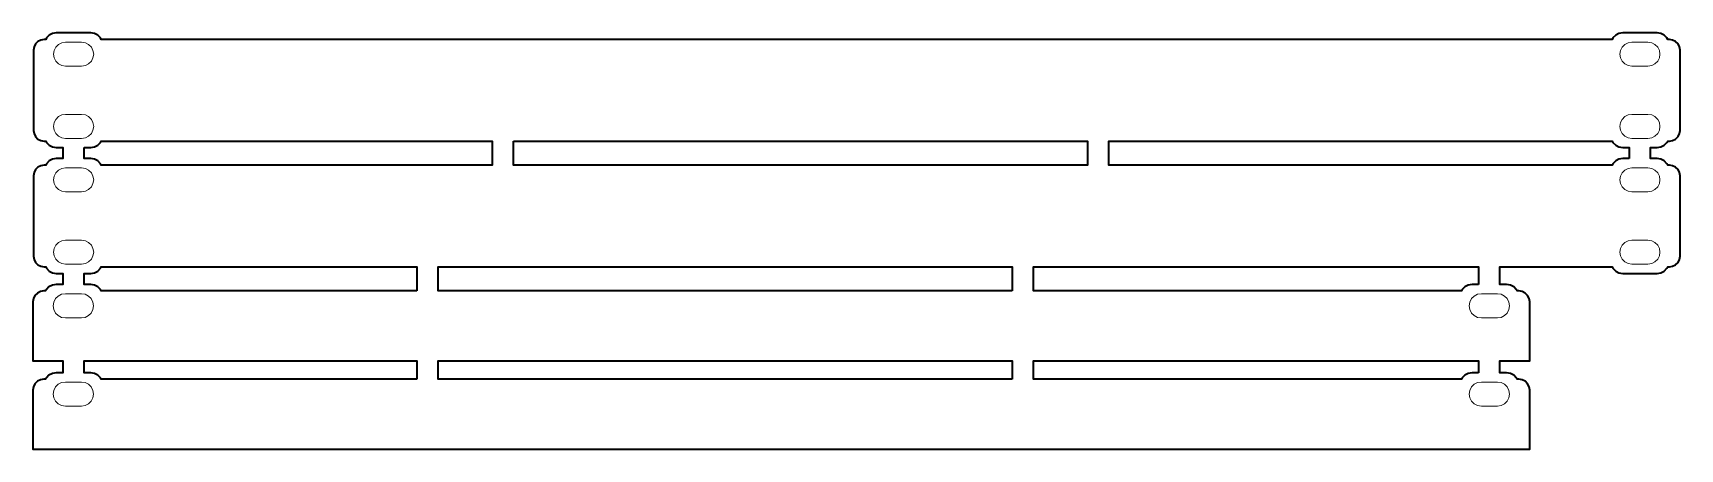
# Model space of a CAD drawing. Header units: inches. Extents: x 2.5 to 14.6, y 3.5 to 6.6.
import ezdxf

# ---------------------------------------------------------------- set-up
doc = ezdxf.new("R2010")
doc.units = ezdxf.units.IN
doc.header["$MEASUREMENT"] = 0
doc.layers.add('Layer 1', color=7, linetype='Continuous')

msp = doc.modelspace()

# ---------------------------------------------------------------- linework, layer by layer
at = {"layer": 'Layer 1', "color": 7, "lineweight": 35, "true_color": 0xffffff}
for points in [[(14.414, 5.76), (14.442, 5.765), (14.466, 5.777), (14.486, 5.797), (14.492, 5.808), (14.504, 5.808), (14.528, 5.812), (14.55, 5.823), (14.568, 5.841), (14.579, 5.863), (14.583, 5.887), (14.583, 6.477), (14.579, 6.502), (14.568, 6.524), (14.55, 6.541), (14.528, 6.552), (14.504, 6.556), (14.492, 6.556), (14.486, 6.567), (14.466, 6.587), (14.442, 6.6), (14.414, 6.604), (14.161, 6.604), (14.133, 6.6), (14.109, 6.587), (14.089, 6.567), (14.083, 6.556), (2.967, 6.556), (2.962, 6.567), (2.942, 6.587), (2.917, 6.6), (2.89, 6.604), (2.636, 6.604), (2.609, 6.6), (2.584, 6.587), (2.565, 6.567), (2.559, 6.556), (2.547, 6.556), (2.522, 6.552), (2.5, 6.541), (2.483, 6.524), (2.472, 6.502), (2.468, 6.477), (2.468, 5.887), (2.472, 5.863), (2.483, 5.841), (2.5, 5.823), (2.522, 5.812), (2.547, 5.808), (2.559, 5.808), (2.565, 5.797), (2.584, 5.777), (2.609, 5.765), (2.636, 5.76), (2.683, 5.76), (2.683, 5.679), (2.636, 5.679), (2.609, 5.674), (2.584, 5.662), (2.565, 5.642), (2.559, 5.631), (2.547, 5.631), (2.522, 5.627), (2.5, 5.616), (2.483, 5.599), (2.472, 5.577), (2.468, 5.552), (2.468, 4.962), (2.472, 4.937), (2.483, 4.915), (2.5, 4.898), (2.522, 4.887), (2.547, 4.883), (2.559, 4.883), (2.565, 4.872), (2.584, 4.852), (2.609, 4.84), (2.636, 4.835), (2.683, 4.835), (2.683, 4.753), (2.635, 4.753), (2.607, 4.749), (2.582, 4.736), (2.563, 4.717), (2.557, 4.706), (2.545, 4.706), (2.52, 4.702), (2.497, 4.69), (2.479, 4.672), (2.468, 4.65), (2.464, 4.625), (2.464, 4.192), (2.683, 4.192), (2.683, 4.103), (2.635, 4.103), (2.607, 4.099), (2.582, 4.087), (2.563, 4.067), (2.557, 4.056), (2.545, 4.056), (2.52, 4.052), (2.497, 4.041), (2.479, 4.023), (2.468, 4.001), (2.464, 3.976), (2.464, 3.542), (13.477, 3.542), (13.477, 3.976), (13.472, 4.001), (13.461, 4.023), (13.443, 4.041), (13.421, 4.052), (13.396, 4.056), (13.384, 4.056), (13.378, 4.067), (13.359, 4.087), (13.334, 4.099), (13.306, 4.103), (13.257, 4.103), (13.257, 4.192), (13.477, 4.192), (13.477, 4.625), (13.472, 4.65), (13.461, 4.672), (13.443, 4.69), (13.421, 4.702), (13.396, 4.706), (13.384, 4.706), (13.378, 4.717), (13.359, 4.736), (13.334, 4.749), (13.306, 4.753), (13.257, 4.753), (13.257, 4.883), (14.083, 4.883), (14.089, 4.872), (14.109, 4.852), (14.133, 4.84), (14.161, 4.835), (14.414, 4.835), (14.442, 4.84), (14.466, 4.852), (14.486, 4.872), (14.492, 4.883), (14.504, 4.883), (14.528, 4.887), (14.55, 4.898), (14.568, 4.915), (14.579, 4.937), (14.583, 4.962), (14.583, 5.552), (14.579, 5.577), (14.568, 5.599), (14.55, 5.616), (14.528, 5.627), (14.504, 5.631), (14.492, 5.631), (14.486, 5.642), (14.466, 5.662), (14.442, 5.674), (14.414, 5.679), (14.366, 5.679), (14.366, 5.76), (14.414, 5.76)], [(2.841, 5.76), (2.89, 5.76), (2.917, 5.765), (2.942, 5.777), (2.962, 5.797), (2.967, 5.808), (5.842, 5.808), (5.842, 5.631), (2.967, 5.631), (2.962, 5.642), (2.942, 5.662), (2.917, 5.674), (2.89, 5.679), (2.841, 5.679), (2.841, 5.76)], [(5.999, 5.808), (10.222, 5.808), (10.222, 5.631), (5.999, 5.631), (5.999, 5.808)], [(14.209, 5.679), (14.161, 5.679), (14.133, 5.674), (14.109, 5.662), (14.089, 5.642), (14.083, 5.631), (10.38, 5.631), (10.38, 5.808), (14.083, 5.808), (14.089, 5.797), (14.109, 5.777), (14.133, 5.765), (14.161, 5.76), (14.209, 5.76), (14.209, 5.679)], [(5.288, 4.706), (2.967, 4.706), (2.961, 4.717), (2.942, 4.736), (2.917, 4.749), (2.889, 4.753), (2.841, 4.753), (2.841, 4.835), (2.89, 4.835), (2.917, 4.84), (2.942, 4.852), (2.962, 4.872), (2.967, 4.883), (5.288, 4.883), (5.288, 4.706)], [(9.668, 4.706), (5.445, 4.706), (5.445, 4.883), (9.668, 4.883), (9.668, 4.706)], [(13.1, 4.753), (13.052, 4.753), (13.024, 4.749), (12.999, 4.736), (12.979, 4.717), (12.974, 4.706), (9.825, 4.706), (9.825, 4.883), (13.1, 4.883), (13.1, 4.753)], [(5.288, 4.056), (2.967, 4.056), (2.961, 4.067), (2.942, 4.087), (2.917, 4.099), (2.889, 4.103), (2.841, 4.103), (2.841, 4.192), (5.288, 4.192), (5.288, 4.056)], [(9.668, 4.056), (5.445, 4.056), (5.445, 4.192), (9.668, 4.192), (9.668, 4.056)], [(13.1, 4.103), (13.052, 4.103), (13.024, 4.099), (12.999, 4.087), (12.979, 4.067), (12.974, 4.056), (9.825, 4.056), (9.825, 4.192), (13.1, 4.192), (13.1, 4.103)]]:
    msp.add_lwpolyline(points, dxfattribs=at)
at = {"layer": 'Layer 1', "color": 7, "lineweight": 9, "true_color": 0xffffff}
for points in [[(2.85, 6.364), (2.874, 6.376), (2.894, 6.396), (2.906, 6.421), (2.911, 6.448), (2.906, 6.475), (2.894, 6.5), (2.874, 6.52), (2.85, 6.532), (2.822, 6.536), (2.704, 6.536), (2.677, 6.532), (2.652, 6.52), (2.633, 6.5), (2.62, 6.475), (2.616, 6.448), (2.62, 6.421), (2.633, 6.396), (2.652, 6.376), (2.677, 6.364), (2.704, 6.359), (2.822, 6.359), (2.85, 6.364)], [(14.228, 6.359), (14.346, 6.359), (14.374, 6.364), (14.398, 6.376), (14.418, 6.396), (14.431, 6.421), (14.435, 6.448), (14.431, 6.475), (14.418, 6.5), (14.398, 6.52), (14.374, 6.532), (14.346, 6.536), (14.228, 6.536), (14.201, 6.532), (14.176, 6.52), (14.157, 6.5), (14.144, 6.475), (14.14, 6.448), (14.144, 6.421), (14.157, 6.396), (14.176, 6.376), (14.201, 6.364), (14.228, 6.359)], [(2.822, 5.828), (2.704, 5.828), (2.677, 5.832), (2.652, 5.845), (2.633, 5.864), (2.62, 5.889), (2.616, 5.916), (2.62, 5.944), (2.633, 5.968), (2.652, 5.988), (2.677, 6.001), (2.704, 6.005), (2.822, 6.005), (2.85, 6.001), (2.874, 5.988), (2.894, 5.968), (2.906, 5.944), (2.911, 5.916), (2.906, 5.889), (2.894, 5.864), (2.874, 5.845), (2.85, 5.832), (2.822, 5.828)], [(14.374, 5.832), (14.398, 5.845), (14.418, 5.864), (14.431, 5.889), (14.435, 5.916), (14.431, 5.944), (14.418, 5.968), (14.398, 5.988), (14.374, 6.001), (14.346, 6.005), (14.228, 6.005), (14.201, 6.001), (14.176, 5.988), (14.157, 5.968), (14.144, 5.944), (14.14, 5.916), (14.144, 5.889), (14.157, 5.864), (14.176, 5.845), (14.201, 5.832), (14.228, 5.828), (14.346, 5.828), (14.374, 5.832)], [(2.677, 5.439), (2.704, 5.434), (2.822, 5.434), (2.85, 5.439), (2.874, 5.451), (2.894, 5.471), (2.906, 5.495), (2.911, 5.523), (2.906, 5.55), (2.894, 5.575), (2.874, 5.594), (2.85, 5.607), (2.822, 5.611), (2.704, 5.611), (2.677, 5.607), (2.652, 5.594), (2.633, 5.575), (2.62, 5.55), (2.616, 5.523), (2.62, 5.495), (2.633, 5.471), (2.652, 5.451), (2.677, 5.439)], [(14.201, 5.439), (14.228, 5.434), (14.346, 5.434), (14.374, 5.439), (14.398, 5.451), (14.418, 5.471), (14.431, 5.495), (14.435, 5.523), (14.431, 5.55), (14.418, 5.575), (14.398, 5.594), (14.374, 5.607), (14.346, 5.611), (14.228, 5.611), (14.201, 5.607), (14.176, 5.594), (14.157, 5.575), (14.144, 5.55), (14.14, 5.523), (14.144, 5.495), (14.157, 5.471), (14.176, 5.451), (14.201, 5.439)], [(2.677, 4.907), (2.704, 4.903), (2.822, 4.903), (2.85, 4.907), (2.874, 4.92), (2.894, 4.939), (2.906, 4.964), (2.911, 4.991), (2.906, 5.019), (2.894, 5.043), (2.874, 5.063), (2.85, 5.075), (2.822, 5.08), (2.704, 5.08), (2.677, 5.075), (2.652, 5.063), (2.633, 5.043), (2.62, 5.019), (2.616, 4.991), (2.62, 4.964), (2.633, 4.939), (2.652, 4.92), (2.677, 4.907)], [(14.176, 4.92), (14.157, 4.939), (14.144, 4.964), (14.14, 4.991), (14.144, 5.019), (14.157, 5.043), (14.176, 5.063), (14.201, 5.075), (14.228, 5.08), (14.346, 5.08), (14.374, 5.075), (14.398, 5.063), (14.418, 5.043), (14.431, 5.019), (14.435, 4.991), (14.431, 4.964), (14.418, 4.939), (14.398, 4.92), (14.374, 4.907), (14.346, 4.903), (14.228, 4.903), (14.201, 4.907), (14.176, 4.92)], [(2.849, 4.511), (2.874, 4.524), (2.893, 4.543), (2.906, 4.568), (2.91, 4.596), (2.906, 4.624), (2.893, 4.649), (2.874, 4.668), (2.849, 4.681), (2.821, 4.685), (2.703, 4.685), (2.675, 4.681), (2.65, 4.668), (2.631, 4.649), (2.618, 4.624), (2.614, 4.596), (2.618, 4.568), (2.631, 4.543), (2.65, 4.524), (2.675, 4.511), (2.703, 4.507), (2.821, 4.507), (2.849, 4.511)], [(13.267, 4.511), (13.239, 4.507), (13.121, 4.507), (13.093, 4.511), (13.068, 4.524), (13.049, 4.543), (13.036, 4.568), (13.032, 4.596), (13.036, 4.624), (13.049, 4.649), (13.068, 4.668), (13.093, 4.681), (13.121, 4.685), (13.239, 4.685), (13.267, 4.681), (13.292, 4.668), (13.311, 4.649), (13.324, 4.624), (13.328, 4.596), (13.324, 4.568), (13.311, 4.543), (13.292, 4.524), (13.267, 4.511)], [(2.614, 3.946), (2.618, 3.919), (2.631, 3.894), (2.65, 3.874), (2.675, 3.862), (2.703, 3.858), (2.821, 3.858), (2.849, 3.862), (2.874, 3.874), (2.893, 3.894), (2.906, 3.919), (2.91, 3.946), (2.906, 3.974), (2.893, 3.999), (2.874, 4.019), (2.849, 4.031), (2.821, 4.035), (2.703, 4.035), (2.675, 4.031), (2.65, 4.019), (2.631, 3.999), (2.618, 3.974), (2.614, 3.946)], [(13.328, 3.946), (13.324, 3.919), (13.311, 3.894), (13.292, 3.874), (13.267, 3.862), (13.239, 3.858), (13.121, 3.858), (13.093, 3.862), (13.068, 3.874), (13.049, 3.894), (13.036, 3.919), (13.032, 3.946), (13.036, 3.974), (13.049, 3.999), (13.068, 4.019), (13.093, 4.031), (13.121, 4.035), (13.239, 4.035), (13.267, 4.031), (13.292, 4.019), (13.311, 3.999), (13.324, 3.974), (13.328, 3.946)]]:
    msp.add_lwpolyline(points, dxfattribs=at)

doc.saveas('drawing.dxf')
